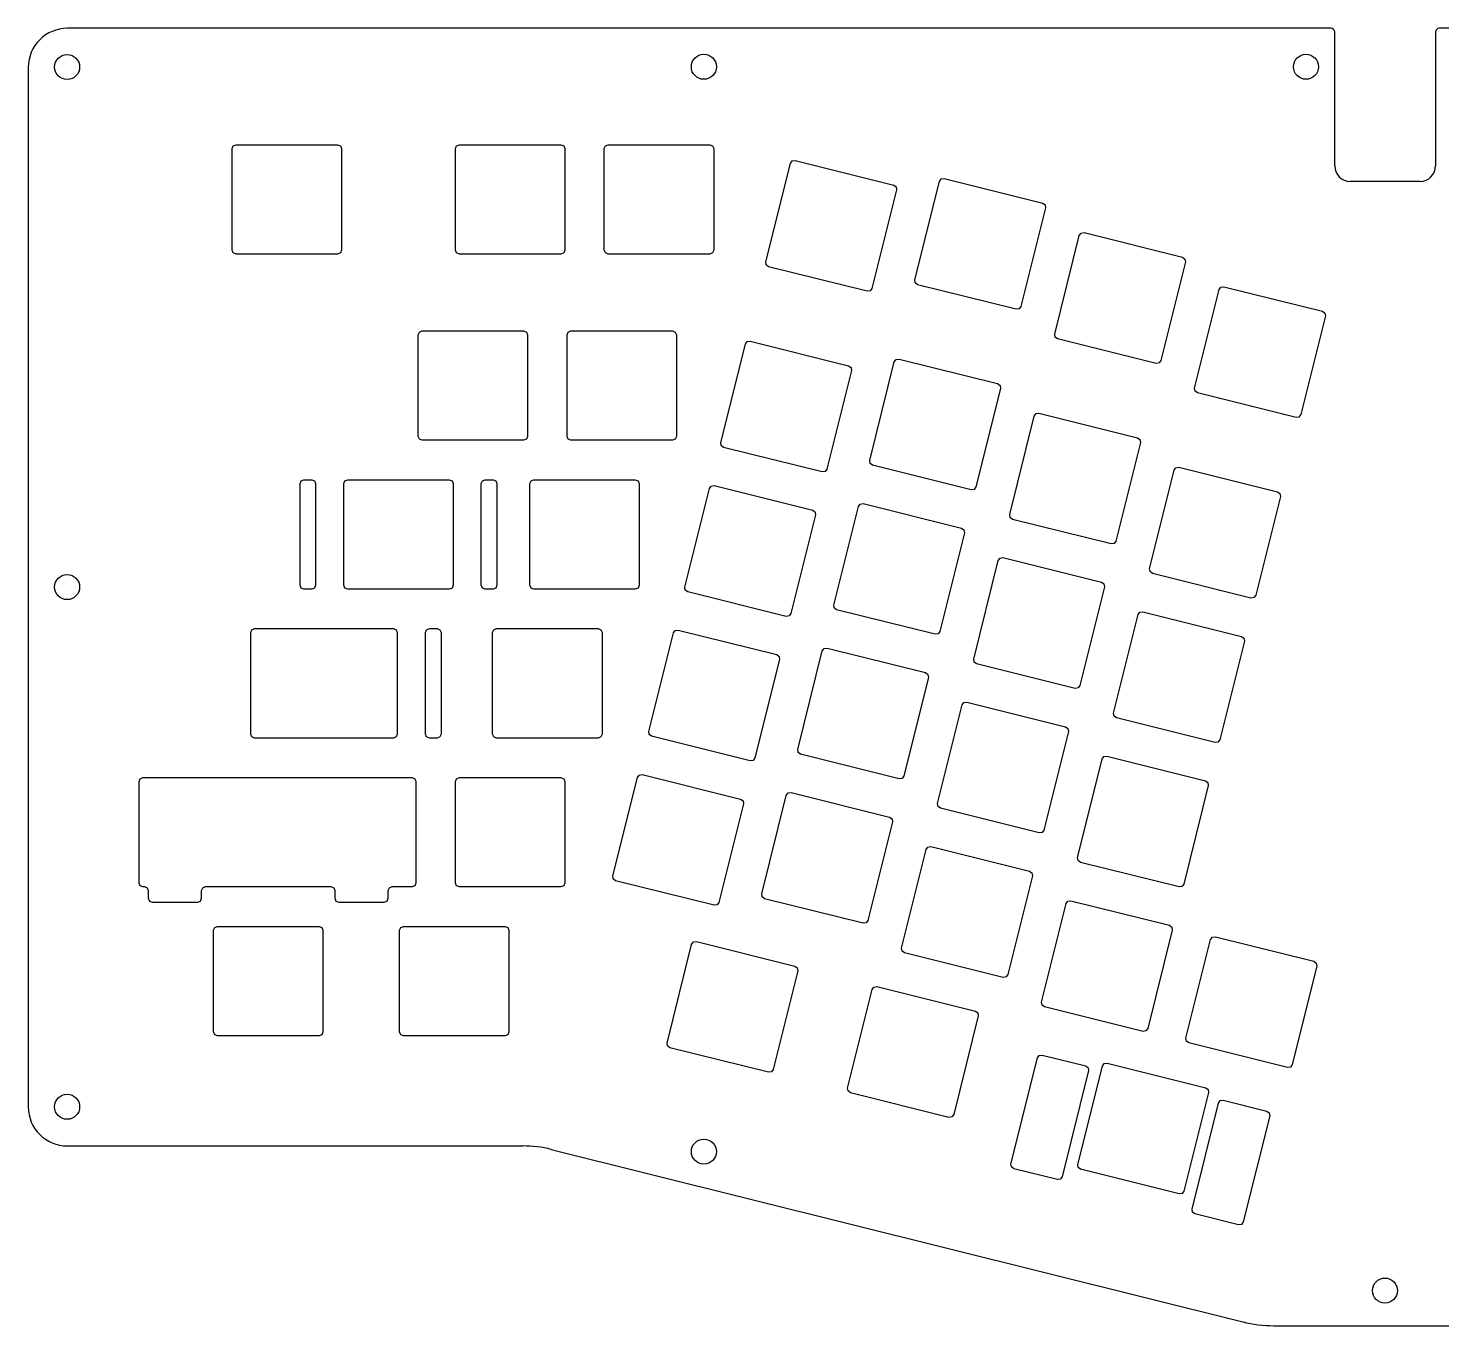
# Model space of a CAD drawing. Header units: millimetres. Extents: x -233 to 233, y -83 to 83.
# Drawn here: x -233.5 to -52.6, y -83 to 83 of the extents above; entities that cross this region are included whole.
import ezdxf

# ---------------------------------------------------------------- set-up
doc = ezdxf.new("R2010")
doc.units = ezdxf.units.MM
doc.layers.add('CUTOUTS', color=1, linetype='CONTINUOUS')
doc.layers.add('PERIMETER', color=5, linetype='CONTINUOUS')

msp = doc.modelspace()

# ---------------------------------------------------------------- linework, layer by layer
at = {"layer": 'CUTOUTS'}
for p, q in [((-207.37, 67.6), (-207.22, 67.95)), ((-207.37, 54.6), (-207.37, 67.6)), ((-207.22, 67.95), (-206.87, 68.1)), ((-206.87, 68.1), (-193.87, 68.1)), ((-193.87, 68.1), (-193.52, 67.95)), ((-193.52, 67.95), (-193.37, 67.6)), ((-193.37, 67.6), (-193.37, 54.6)), ((-178.79, 67.6), (-178.65, 67.95)), ((-178.79, 54.6), (-178.79, 67.6)), ((-178.65, 67.95), (-178.29, 68.1)), ((-178.29, 68.1), (-165.29, 68.1)), ((-165.29, 68.1), (-164.94, 67.95)), ((-164.94, 67.95), (-164.79, 67.6)), ((-164.79, 67.6), (-164.79, 54.6)), ((-159.74, 67.6), (-159.6, 67.95)), ((-159.74, 54.6), (-159.74, 67.6)), ((-159.6, 67.95), (-159.24, 68.1)), ((-159.24, 68.1), (-146.24, 68.1)), ((-146.24, 68.1), (-145.89, 67.95)), ((-145.89, 67.95), (-145.74, 67.6)), ((-145.74, 67.6), (-145.74, 54.6)), ((-139.07, 53.1), (-135.92, 65.71)), ((-135.92, 65.71), (-135.7, 66.02)), ((-135.7, 66.02), (-135.32, 66.07)), ((-135.32, 66.07), (-122.7, 62.93)), ((-120.01, 50.8), (-116.86, 63.41)), ((-116.86, 63.41), (-116.64, 63.72)), ((-116.64, 63.72), (-116.26, 63.78)), ((-116.26, 63.78), (-103.64, 60.63)), ((-122.34, 62.32), (-125.49, 49.71)), ((-122.7, 62.93), (-122.4, 62.7)), ((-122.4, 62.7), (-122.34, 62.32)), ((-103.28, 60.02), (-106.43, 47.41)), ((-103.64, 60.63), (-103.34, 60.4)), ((-103.34, 60.4), (-103.28, 60.02)), ((-102.1, 43.88), (-98.96, 56.49)), ((-98.96, 56.49), (-98.73, 56.8)), ((-98.73, 56.8), (-98.35, 56.86)), ((-98.35, 56.86), (-85.74, 53.71)), ((-207.22, 54.25), (-207.37, 54.6)), ((-193.37, 54.6), (-193.52, 54.25)), ((-178.65, 54.25), (-178.79, 54.6)), ((-164.79, 54.6), (-164.94, 54.25)), ((-159.6, 54.25), (-159.74, 54.6)), ((-145.74, 54.6), (-145.89, 54.25)), ((-206.87, 54.1), (-207.22, 54.25)), ((-193.87, 54.1), (-206.87, 54.1)), ((-193.52, 54.25), (-193.87, 54.1)), ((-178.29, 54.1), (-178.65, 54.25)), ((-165.29, 54.1), (-178.29, 54.1)), ((-164.94, 54.25), (-165.29, 54.1)), ((-159.24, 54.1), (-159.6, 54.25)), ((-146.24, 54.1), (-159.24, 54.1)), ((-145.89, 54.25), (-146.24, 54.1)), ((-139.01, 52.72), (-139.07, 53.1)), ((-138.71, 52.49), (-139.01, 52.72)), ((-126.09, 49.35), (-138.71, 52.49)), ((-85.37, 53.11), (-88.52, 40.49)), ((-85.74, 53.71), (-85.43, 53.48)), ((-85.43, 53.48), (-85.37, 53.11)), ((-119.95, 50.42), (-120.01, 50.8)), ((-125.71, 49.4), (-126.09, 49.35)), ((-125.49, 49.71), (-125.71, 49.4)), ((-119.65, 50.19), (-119.95, 50.42)), ((-107.03, 47.05), (-119.65, 50.19)), ((-84.19, 36.96), (-81.05, 49.57)), ((-81.05, 49.57), (-80.82, 49.88)), ((-80.82, 49.88), (-80.44, 49.94)), ((-80.44, 49.94), (-67.83, 46.79)), ((-106.65, 47.1), (-107.03, 47.05)), ((-106.43, 47.41), (-106.65, 47.1)), ((-67.46, 46.19), (-70.61, 33.57)), ((-67.83, 46.79), (-67.52, 46.57)), ((-67.52, 46.57), (-67.46, 46.19)), ((-183.56, 43.79), (-183.41, 44.14)), ((-183.56, 30.79), (-183.56, 43.79)), ((-183.41, 44.14), (-183.06, 44.29)), ((-183.06, 44.29), (-170.06, 44.29)), ((-170.06, 44.29), (-169.7, 44.14)), ((-169.7, 44.14), (-169.56, 43.79)), ((-169.56, 43.79), (-169.56, 30.79)), ((-164.51, 43.79), (-164.36, 44.14)), ((-164.51, 30.79), (-164.51, 43.79)), ((-164.36, 44.14), (-164.01, 44.29)), ((-164.01, 44.29), (-151.01, 44.29)), ((-151.01, 44.29), (-150.65, 44.14)), ((-150.65, 44.14), (-150.51, 43.79)), ((-150.51, 43.79), (-150.51, 30.79)), ((-102.05, 43.5), (-102.1, 43.88)), ((-101.74, 43.27), (-102.05, 43.5)), ((-144.83, 29.99), (-141.69, 42.6)), ((-141.69, 42.6), (-141.46, 42.91)), ((-141.46, 42.91), (-141.08, 42.97)), ((-141.08, 42.97), (-128.47, 39.82)), ((-89.12, 40.13), (-101.74, 43.27)), ((-128.47, 39.82), (-128.16, 39.6)), ((-125.77, 27.69), (-122.63, 40.31)), ((-122.63, 40.31), (-122.4, 40.61)), ((-122.4, 40.61), (-122.02, 40.67)), ((-122.02, 40.67), (-109.41, 37.53)), ((-88.75, 40.18), (-89.12, 40.13)), ((-88.52, 40.49), (-88.75, 40.18)), ((-128.1, 39.22), (-131.25, 26.6)), ((-128.16, 39.6), (-128.1, 39.22)), ((-109.04, 36.92), (-112.19, 24.31)), ((-109.41, 37.53), (-109.1, 37.3)), ((-109.1, 37.3), (-109.04, 36.92)), ((-84.14, 36.58), (-84.19, 36.96)), ((-83.83, 36.35), (-84.14, 36.58)), ((-71.22, 33.21), (-83.83, 36.35)), ((-107.86, 20.77), (-104.72, 33.39)), ((-104.72, 33.39), (-104.49, 33.7)), ((-104.49, 33.7), (-104.11, 33.75)), ((-104.11, 33.75), (-91.5, 30.61)), ((-70.84, 33.26), (-71.22, 33.21)), ((-70.61, 33.57), (-70.84, 33.26)), ((-183.41, 30.43), (-183.56, 30.79)), ((-169.56, 30.79), (-169.7, 30.43)), ((-164.36, 30.43), (-164.51, 30.79)), ((-150.51, 30.79), (-150.65, 30.43)), ((-183.06, 30.29), (-183.41, 30.43)), ((-170.06, 30.29), (-183.06, 30.29)), ((-169.7, 30.43), (-170.06, 30.29)), ((-164.01, 30.29), (-164.36, 30.43)), ((-151.01, 30.29), (-164.01, 30.29)), ((-150.65, 30.43), (-151.01, 30.29)), ((-144.77, 29.61), (-144.83, 29.99)), ((-144.47, 29.38), (-144.77, 29.61)), ((-131.85, 26.24), (-144.47, 29.38)), ((-91.13, 30), (-94.28, 17.39)), ((-91.5, 30.61), (-91.19, 30.38)), ((-91.19, 30.38), (-91.13, 30)), ((-125.71, 27.31), (-125.77, 27.69)), ((-125.41, 27.09), (-125.71, 27.31)), ((-131.47, 26.3), (-131.85, 26.24)), ((-131.25, 26.6), (-131.47, 26.3)), ((-112.79, 23.94), (-125.41, 27.09)), ((-89.95, 13.85), (-86.81, 26.47)), ((-86.81, 26.47), (-86.58, 26.78)), ((-86.58, 26.78), (-86.2, 26.83)), ((-86.2, 26.83), (-73.59, 23.69)), ((-198.68, 24.74), (-198.54, 25.09)), ((-198.68, 11.74), (-198.68, 24.74)), ((-198.54, 25.09), (-198.18, 25.24)), ((-198.18, 25.24), (-197.18, 25.24)), ((-197.18, 25.24), (-196.83, 25.09)), ((-196.83, 25.09), (-196.68, 24.74)), ((-196.68, 24.74), (-196.68, 11.74)), ((-193.08, 24.74), (-192.94, 25.09)), ((-193.08, 11.74), (-193.08, 24.74)), ((-192.94, 25.09), (-192.58, 25.24)), ((-192.58, 25.24), (-179.58, 25.24)), ((-179.58, 25.24), (-179.23, 25.09)), ((-179.23, 25.09), (-179.08, 24.74)), ((-179.08, 24.74), (-179.08, 11.74)), ((-175.48, 24.74), (-175.34, 25.09)), ((-175.48, 11.74), (-175.48, 24.74)), ((-175.34, 25.09), (-174.98, 25.24)), ((-174.98, 25.24), (-173.98, 25.24)), ((-173.98, 25.24), (-173.63, 25.09)), ((-173.63, 25.09), (-173.48, 24.74)), ((-173.48, 24.74), (-173.48, 11.74)), ((-169.27, 24.74), (-169.12, 25.09)), ((-169.27, 11.74), (-169.27, 24.74)), ((-169.12, 25.09), (-168.77, 25.24)), ((-168.77, 25.24), (-155.77, 25.24)), ((-155.77, 25.24), (-155.42, 25.09)), ((-155.42, 25.09), (-155.27, 24.74)), ((-155.27, 24.74), (-155.27, 11.74)), ((-149.44, 11.51), (-146.29, 24.12)), ((-146.29, 24.12), (-146.07, 24.43)), ((-146.07, 24.43), (-145.69, 24.48)), ((-145.69, 24.48), (-133.07, 21.34)), ((-112.41, 24), (-112.79, 23.94)), ((-112.19, 24.31), (-112.41, 24)), ((-73.59, 23.69), (-73.28, 23.46)), ((-130.38, 9.21), (-127.23, 21.82)), ((-127.23, 21.82), (-127.01, 22.13)), ((-127.01, 22.13), (-126.63, 22.19)), ((-126.63, 22.19), (-114.01, 19.04)), ((-73.22, 23.08), (-76.37, 10.47)), ((-73.28, 23.46), (-73.22, 23.08)), ((-132.71, 20.73), (-135.85, 8.12)), ((-133.07, 21.34), (-132.77, 21.11)), ((-132.77, 21.11), (-132.71, 20.73)), ((-107.81, 20.4), (-107.86, 20.77)), ((-107.5, 20.17), (-107.81, 20.4)), ((-94.88, 17.02), (-107.5, 20.17)), ((-113.65, 18.44), (-116.79, 5.82)), ((-114.01, 19.04), (-113.71, 18.81)), ((-113.71, 18.81), (-113.65, 18.44)), ((-94.51, 17.08), (-94.88, 17.02)), ((-94.28, 17.39), (-94.51, 17.08)), ((-112.47, 2.29), (-109.33, 14.9)), ((-109.33, 14.9), (-109.1, 15.21)), ((-109.1, 15.21), (-108.72, 15.27)), ((-108.72, 15.27), (-96.11, 12.12)), ((-89.9, 13.48), (-89.95, 13.85)), ((-89.59, 13.25), (-89.9, 13.48)), ((-76.98, 10.1), (-89.59, 13.25)), ((-198.54, 11.38), (-198.68, 11.74)), ((-198.18, 11.24), (-198.54, 11.38)), ((-197.18, 11.24), (-198.18, 11.24)), ((-196.83, 11.38), (-197.18, 11.24)), ((-196.68, 11.74), (-196.83, 11.38)), ((-192.94, 11.38), (-193.08, 11.74)), ((-192.58, 11.24), (-192.94, 11.38)), ((-179.58, 11.24), (-192.58, 11.24)), ((-179.23, 11.38), (-179.58, 11.24)), ((-179.08, 11.74), (-179.23, 11.38)), ((-175.34, 11.38), (-175.48, 11.74)), ((-174.98, 11.24), (-175.34, 11.38)), ((-173.98, 11.24), (-174.98, 11.24)), ((-173.63, 11.38), (-173.98, 11.24)), ((-173.48, 11.74), (-173.63, 11.38)), ((-169.12, 11.38), (-169.27, 11.74)), ((-168.77, 11.24), (-169.12, 11.38)), ((-155.77, 11.24), (-168.77, 11.24)), ((-155.42, 11.38), (-155.77, 11.24)), ((-155.27, 11.74), (-155.42, 11.38)), ((-149.38, 11.13), (-149.44, 11.51)), ((-149.07, 10.9), (-149.38, 11.13)), ((-136.46, 7.76), (-149.07, 10.9)), ((-95.74, 11.52), (-98.89, -1.1)), ((-96.11, 12.12), (-95.8, 11.9)), ((-95.8, 11.9), (-95.74, 11.52)), ((-130.32, 8.83), (-130.38, 9.21)), ((-76.6, 10.16), (-76.98, 10.1)), ((-76.37, 10.47), (-76.6, 10.16)), ((-136.08, 7.81), (-136.46, 7.76)), ((-135.85, 8.12), (-136.08, 7.81)), ((-130.01, 8.6), (-130.32, 8.83)), ((-117.4, 5.46), (-130.01, 8.6)), ((-94.56, -4.63), (-91.42, 7.98)), ((-91.42, 7.98), (-91.19, 8.29)), ((-91.19, 8.29), (-90.81, 8.35)), ((-90.81, 8.35), (-78.2, 5.2)), ((-204.99, 5.69), (-204.84, 6.04)), ((-204.99, -7.31), (-204.99, 5.69)), ((-204.84, 6.04), (-204.49, 6.19)), ((-204.49, 6.19), (-186.73, 6.19)), ((-186.73, 6.19), (-186.37, 6.04)), ((-186.37, 6.04), (-186.23, 5.69)), ((-186.23, 5.69), (-186.23, -7.31)), ((-182.63, 5.69), (-182.48, 6.04)), ((-182.63, -7.31), (-182.63, 5.69)), ((-182.48, 6.04), (-182.13, 6.19)), ((-182.13, 6.19), (-181.13, 6.19)), ((-181.13, 6.19), (-180.77, 6.04)), ((-180.77, 6.04), (-180.63, 5.69)), ((-180.63, 5.69), (-180.63, -7.31)), ((-174.03, 5.69), (-173.89, 6.04)), ((-174.03, -7.31), (-174.03, 5.69)), ((-173.89, 6.04), (-173.53, 6.19)), ((-173.53, 6.19), (-160.53, 6.19)), ((-160.53, 6.19), (-160.18, 6.04)), ((-160.18, 6.04), (-160.03, 5.69)), ((-160.03, 5.69), (-160.03, -7.31)), ((-154.05, -6.98), (-150.9, 5.64)), ((-150.9, 5.64), (-150.68, 5.94)), ((-150.68, 5.94), (-150.3, 6)), ((-150.3, 6), (-137.68, 2.86)), ((-117.02, 5.51), (-117.4, 5.46)), ((-116.79, 5.82), (-117.02, 5.51)), ((-131.84, 3.34), (-131.62, 3.65)), ((-131.62, 3.65), (-131.24, 3.7)), ((-131.24, 3.7), (-118.62, 0.56)), ((-77.83, 4.6), (-80.98, -8.02)), ((-78.2, 5.2), (-77.89, 4.98)), ((-77.89, 4.98), (-77.83, 4.6)), ((-137.32, 2.25), (-140.46, -10.36)), ((-137.68, 2.86), (-137.38, 2.63)), ((-137.38, 2.63), (-137.32, 2.25)), ((-134.99, -9.28), (-131.84, 3.34)), ((-112.41, 1.91), (-112.47, 2.29)), ((-112.11, 1.68), (-112.41, 1.91)), ((-118.62, 0.56), (-118.32, 0.33)), ((-118.32, 0.33), (-118.26, -0.05)), ((-99.49, -1.46), (-112.11, 1.68)), ((-118.26, -0.05), (-121.4, -12.66)), ((-99.11, -1.4), (-99.49, -1.46)), ((-98.89, -1.1), (-99.11, -1.4)), ((-117.08, -16.19), (-113.93, -3.58)), ((-113.93, -3.58), (-113.71, -3.27)), ((-113.71, -3.27), (-113.33, -3.22)), ((-113.33, -3.22), (-100.71, -6.36)), ((-94.51, -5.01), (-94.56, -4.63)), ((-94.2, -5.24), (-94.51, -5.01)), ((-81.58, -8.38), (-94.2, -5.24)), ((-153.99, -7.36), (-154.05, -6.98)), ((-100.35, -6.97), (-103.5, -19.58)), ((-100.71, -6.36), (-100.41, -6.59)), ((-100.41, -6.59), (-100.35, -6.97)), ((-204.84, -7.67), (-204.99, -7.31)), ((-204.49, -7.81), (-204.84, -7.67)), ((-186.73, -7.81), (-204.49, -7.81)), ((-186.37, -7.67), (-186.73, -7.81)), ((-186.23, -7.31), (-186.37, -7.67)), ((-182.48, -7.67), (-182.63, -7.31)), ((-182.13, -7.81), (-182.48, -7.67)), ((-181.13, -7.81), (-182.13, -7.81)), ((-180.77, -7.67), (-181.13, -7.81)), ((-180.63, -7.31), (-180.77, -7.67)), ((-173.89, -7.67), (-174.03, -7.31)), ((-173.53, -7.81), (-173.89, -7.67)), ((-160.53, -7.81), (-173.53, -7.81)), ((-160.18, -7.67), (-160.53, -7.81)), ((-160.03, -7.31), (-160.18, -7.67)), ((-153.68, -7.58), (-153.99, -7.36)), ((-141.07, -10.73), (-153.68, -7.58)), ((-81.21, -8.32), (-81.58, -8.38)), ((-80.98, -8.02), (-81.21, -8.32)), ((-140.69, -10.67), (-141.07, -10.73)), ((-140.46, -10.36), (-140.69, -10.67)), ((-134.93, -9.65), (-134.99, -9.28)), ((-134.62, -9.88), (-134.93, -9.65)), ((-122.01, -13.03), (-134.62, -9.88)), ((-99.17, -23.11), (-96.03, -10.5)), ((-96.03, -10.5), (-95.8, -10.19)), ((-95.8, -10.19), (-95.42, -10.14)), ((-95.42, -10.14), (-82.81, -13.28)), ((-155.51, -12.85), (-155.28, -12.54)), ((-155.28, -12.54), (-154.9, -12.48)), ((-154.9, -12.48), (-142.29, -15.63)), ((-121.4, -12.66), (-121.63, -12.97)), ((-219.28, -13.36), (-219.13, -13.01)), ((-219.28, -26.36), (-219.28, -13.36)), ((-219.13, -13.01), (-218.78, -12.86)), ((-218.78, -12.86), (-184.34, -12.86)), ((-184.34, -12.86), (-183.99, -13.01)), ((-183.99, -13.01), (-183.84, -13.36)), ((-183.84, -13.36), (-183.84, -26.36)), ((-178.79, -13.36), (-178.65, -13.01)), ((-178.79, -26.36), (-178.79, -13.36)), ((-178.65, -13.01), (-178.29, -12.86)), ((-178.29, -12.86), (-165.29, -12.86)), ((-165.29, -12.86), (-164.94, -13.01)), ((-164.94, -13.01), (-164.79, -13.36)), ((-164.79, -13.36), (-164.79, -26.36)), ((-158.66, -25.46), (-155.51, -12.85)), ((-121.63, -12.97), (-122.01, -13.03)), ((-82.44, -13.89), (-85.59, -26.5)), ((-82.81, -13.28), (-82.5, -13.51)), ((-82.5, -13.51), (-82.44, -13.89)), ((-141.93, -16.23), (-145.07, -28.85)), ((-142.29, -15.63), (-141.98, -15.86)), ((-141.98, -15.86), (-141.93, -16.23)), ((-139.6, -27.76), (-136.45, -15.15)), ((-136.45, -15.15), (-136.22, -14.84)), ((-136.22, -14.84), (-135.84, -14.78)), ((-135.84, -14.78), (-123.23, -17.93)), ((-117.02, -16.57), (-117.08, -16.19)), ((-123.23, -17.93), (-122.92, -18.15)), ((-116.71, -16.8), (-117.02, -16.57)), ((-104.1, -19.95), (-116.71, -16.8)), ((-122.87, -18.53), (-126.01, -31.15)), ((-122.92, -18.15), (-122.87, -18.53)), ((-103.72, -19.89), (-104.1, -19.95)), ((-103.5, -19.58), (-103.72, -19.89)), ((-118.32, -21.76), (-117.94, -21.7)), ((-117.94, -21.7), (-105.32, -24.85)), ((-121.69, -34.68), (-118.54, -22.06)), ((-118.54, -22.06), (-118.32, -21.76)), ((-99.11, -23.49), (-99.17, -23.11)), ((-98.81, -23.72), (-99.11, -23.49)), ((-105.32, -24.85), (-105.02, -25.07)), ((-105.02, -25.07), (-104.96, -25.45)), ((-86.19, -26.86), (-98.81, -23.72)), ((-219.13, -26.72), (-219.28, -26.36)), ((-218.78, -26.86), (-219.13, -26.72)), ((-218.56, -26.86), (-218.78, -26.86)), ((-218.21, -27.01), (-218.56, -26.86)), ((-218.06, -27.36), (-218.21, -27.01)), ((-211.17, -27.01), (-211.31, -27.36)), ((-210.81, -26.86), (-211.17, -27.01)), ((-194.69, -26.86), (-210.81, -26.86)), ((-194.33, -27.01), (-194.69, -26.86)), ((-194.19, -27.36), (-194.33, -27.01)), ((-187.29, -27.01), (-187.44, -27.36)), ((-186.94, -26.86), (-187.29, -27.01)), ((-184.34, -26.86), (-186.94, -26.86)), ((-183.99, -26.72), (-184.34, -26.86)), ((-183.84, -26.36), (-183.99, -26.72)), ((-178.65, -26.72), (-178.79, -26.36)), ((-178.29, -26.86), (-178.65, -26.72)), ((-165.29, -26.86), (-178.29, -26.86)), ((-164.94, -26.72), (-165.29, -26.86)), ((-164.79, -26.36), (-164.94, -26.72)), ((-158.6, -25.84), (-158.66, -25.46)), ((-158.29, -26.07), (-158.6, -25.84)), ((-145.68, -29.21), (-158.29, -26.07)), ((-104.96, -25.45), (-108.1, -38.07)), ((-85.81, -26.81), (-86.19, -26.86)), ((-85.59, -26.5), (-85.81, -26.81)), ((-218.06, -28.36), (-218.06, -27.36)), ((-217.92, -28.72), (-218.06, -28.36)), ((-217.56, -28.86), (-217.92, -28.72)), ((-211.81, -28.86), (-217.56, -28.86)), ((-211.46, -28.72), (-211.81, -28.86)), ((-211.31, -28.36), (-211.46, -28.72)), ((-211.31, -27.36), (-211.31, -28.36)), ((-194.19, -28.36), (-194.19, -27.36)), ((-194.04, -28.72), (-194.19, -28.36)), ((-193.69, -28.86), (-194.04, -28.72)), ((-187.94, -28.86), (-193.69, -28.86)), ((-187.58, -28.72), (-187.94, -28.86)), ((-187.44, -28.36), (-187.58, -28.72)), ((-187.44, -27.36), (-187.44, -28.36)), ((-145.07, -28.85), (-145.3, -29.16)), ((-139.54, -28.14), (-139.6, -27.76)), ((-139.23, -28.37), (-139.54, -28.14)), ((-126.62, -31.51), (-139.23, -28.37)), ((-100.63, -28.98), (-100.41, -28.68)), ((-100.41, -28.68), (-100.03, -28.62)), ((-100.03, -28.62), (-87.41, -31.76)), ((-145.3, -29.16), (-145.68, -29.21)), ((-103.78, -41.6), (-100.63, -28.98)), ((-209.75, -32.41), (-209.6, -32.06)), ((-209.75, -45.41), (-209.75, -32.41)), ((-209.6, -32.06), (-209.25, -31.91)), ((-209.25, -31.91), (-196.25, -31.91)), ((-196.25, -31.91), (-195.9, -32.06)), ((-195.9, -32.06), (-195.75, -32.41)), ((-195.75, -32.41), (-195.75, -45.41)), ((-185.94, -32.41), (-185.79, -32.06)), ((-185.94, -45.41), (-185.94, -32.41)), ((-185.79, -32.06), (-185.44, -31.91)), ((-185.44, -31.91), (-172.44, -31.91)), ((-172.44, -31.91), (-172.08, -32.06)), ((-172.08, -32.06), (-171.94, -32.41)), ((-171.94, -32.41), (-171.94, -45.41)), ((-126.24, -31.45), (-126.62, -31.51)), ((-126.01, -31.15), (-126.24, -31.45)), ((-87.05, -32.37), (-90.2, -44.98)), ((-87.41, -31.76), (-87.11, -31.99)), ((-87.11, -31.99), (-87.05, -32.37)), ((-151.71, -46.83), (-148.57, -34.21)), ((-148.57, -34.21), (-148.34, -33.9)), ((-148.34, -33.9), (-147.96, -33.85)), ((-147.96, -33.85), (-135.35, -36.99)), ((-85.3, -46.21), (-82.15, -33.59)), ((-82.15, -33.59), (-81.92, -33.28)), ((-81.92, -33.28), (-81.54, -33.23)), ((-81.54, -33.23), (-68.93, -36.37)), ((-121.63, -35.06), (-121.69, -34.68)), ((-121.32, -35.28), (-121.63, -35.06)), ((-108.71, -38.43), (-121.32, -35.28)), ((-134.98, -37.6), (-138.13, -50.21)), ((-135.35, -36.99), (-135.04, -37.22)), ((-135.04, -37.22), (-134.98, -37.6)), ((-68.57, -36.98), (-71.71, -49.59)), ((-68.93, -36.37), (-68.62, -36.6)), ((-68.62, -36.6), (-68.57, -36.98)), ((-125.46, -39.97), (-125.23, -39.67)), ((-125.23, -39.67), (-124.86, -39.61)), ((-124.86, -39.61), (-112.24, -42.75)), ((-108.33, -38.37), (-108.71, -38.43)), ((-108.1, -38.07), (-108.33, -38.37)), ((-128.61, -52.59), (-125.46, -39.97)), ((-103.72, -41.98), (-103.78, -41.6)), ((-111.88, -43.36), (-115.02, -55.97)), ((-112.24, -42.75), (-111.93, -42.98)), ((-111.93, -42.98), (-111.88, -43.36)), ((-103.42, -42.2), (-103.72, -41.98)), ((-90.8, -45.35), (-103.42, -42.2)), ((-90.2, -44.98), (-90.42, -45.29)), ((-209.6, -45.77), (-209.75, -45.41)), ((-209.25, -45.91), (-209.6, -45.77)), ((-196.25, -45.91), (-209.25, -45.91)), ((-195.9, -45.77), (-196.25, -45.91)), ((-195.75, -45.41), (-195.9, -45.77)), ((-185.79, -45.77), (-185.94, -45.41)), ((-185.44, -45.91), (-185.79, -45.77)), ((-172.44, -45.91), (-185.44, -45.91)), ((-172.08, -45.77), (-172.44, -45.91)), ((-171.94, -45.41), (-172.08, -45.77)), ((-151.66, -47.2), (-151.71, -46.83)), ((-90.42, -45.29), (-90.8, -45.35)), ((-85.24, -46.58), (-85.3, -46.21)), ((-84.93, -46.81), (-85.24, -46.58)), ((-72.32, -49.96), (-84.93, -46.81)), ((-151.35, -47.43), (-151.66, -47.2)), ((-138.73, -50.58), (-151.35, -47.43)), ((-107.7, -62.32), (-104.31, -48.73)), ((-104.31, -48.73), (-104.08, -48.42)), ((-104.08, -48.42), (-103.7, -48.37)), ((-103.7, -48.37), (-98.12, -49.76)), ((-138.36, -50.52), (-138.73, -50.58)), ((-138.13, -50.21), (-138.36, -50.52)), ((-97.76, -50.36), (-101.15, -63.95)), ((-99.15, -62.39), (-96, -49.77)), ((-98.12, -49.76), (-97.82, -49.99)), ((-97.82, -49.99), (-97.76, -50.36)), ((-96, -49.77), (-95.77, -49.46)), ((-95.77, -49.46), (-95.4, -49.41)), ((-95.4, -49.41), (-82.78, -52.55)), ((-71.94, -49.9), (-72.32, -49.96)), ((-71.71, -49.59), (-71.94, -49.9)), ((-128.55, -52.96), (-128.61, -52.59)), ((-128.24, -53.19), (-128.55, -52.96)), ((-115.63, -56.34), (-128.24, -53.19)), ((-82.42, -53.16), (-85.56, -65.77)), ((-82.78, -52.55), (-82.47, -52.78)), ((-82.47, -52.78), (-82.42, -53.16)), ((-81.14, -54.51), (-80.92, -54.2)), ((-80.92, -54.2), (-80.54, -54.14)), ((-80.54, -54.14), (-74.96, -55.53)), ((-115.02, -55.97), (-115.25, -56.28)), ((-84.53, -68.09), (-81.14, -54.51)), ((-74.96, -55.53), (-74.65, -55.76)), ((-74.65, -55.76), (-74.59, -56.14)), ((-115.25, -56.28), (-115.63, -56.34)), ((-74.59, -56.14), (-77.98, -69.72)), ((-107.64, -62.69), (-107.7, -62.32)), ((-107.33, -62.92), (-107.64, -62.69)), ((-101.75, -64.31), (-107.33, -62.92)), ((-99.09, -62.76), (-99.15, -62.39)), ((-98.78, -62.99), (-99.09, -62.76)), ((-86.17, -66.14), (-98.78, -62.99)), ((-101.38, -64.26), (-101.75, -64.31)), ((-101.15, -63.95), (-101.38, -64.26)), ((-85.79, -66.08), (-86.17, -66.14)), ((-85.56, -65.77), (-85.79, -66.08)), ((-84.47, -68.47), (-84.53, -68.09)), ((-84.17, -68.7), (-84.47, -68.47)), ((-78.59, -70.09), (-84.17, -68.7)), ((-78.21, -70.03), (-78.59, -70.09)), ((-77.98, -69.72), (-78.21, -70.03))]:
    msp.add_line(p, q, dxfattribs=at)
for centre in [(-228.48, 78.04), (-147, 78.07), (-69.94, 78.07), (-228.48, 11.5), (-228.48, -54.99), (-147, -60.72), (-59.84, -78.5)]:
    msp.add_circle(centre, 1.6, dxfattribs=at)
at = {"layer": 'PERIMETER'}
for p, q in [((-66.77, 83), (-228.46, 83)), ((-66.27, 65.4), (-66.27, 82.5)), ((-53.36, 82.5), (-53.36, 65.4)), ((228.46, 83), (-52.86, 83)), ((-233.46, 78), (-233.46, -55)), ((-55.36, 63.4), (-64.27, 63.4)), ((-228.46, -60), (-170.16, -60)), ((-166.53, -60.45), (-78.04, -82.51)), ((-74.05, -83), (-45.64, -83))]:
    msp.add_line(p, q, dxfattribs=at)
for centre, radius, start, end in [((-228.46, 78), 5, 90, 180), ((-66.77, 82.5), 0.5, 0, 90), ((-52.86, 82.5), 0.5, 90, 180), ((-64.27, 65.4), 2, 180, 270), ((-55.36, 65.4), 2, -90, 0), ((-228.46, -55), 5, 180, 270), ((-170.16, -75), 15, 76.0003, 90), ((-74.05, -66.5), 16.5, 256.0003, 270)]:
    msp.add_arc(centre, radius, start, end, dxfattribs=at)

doc.saveas('drawing.dxf')
